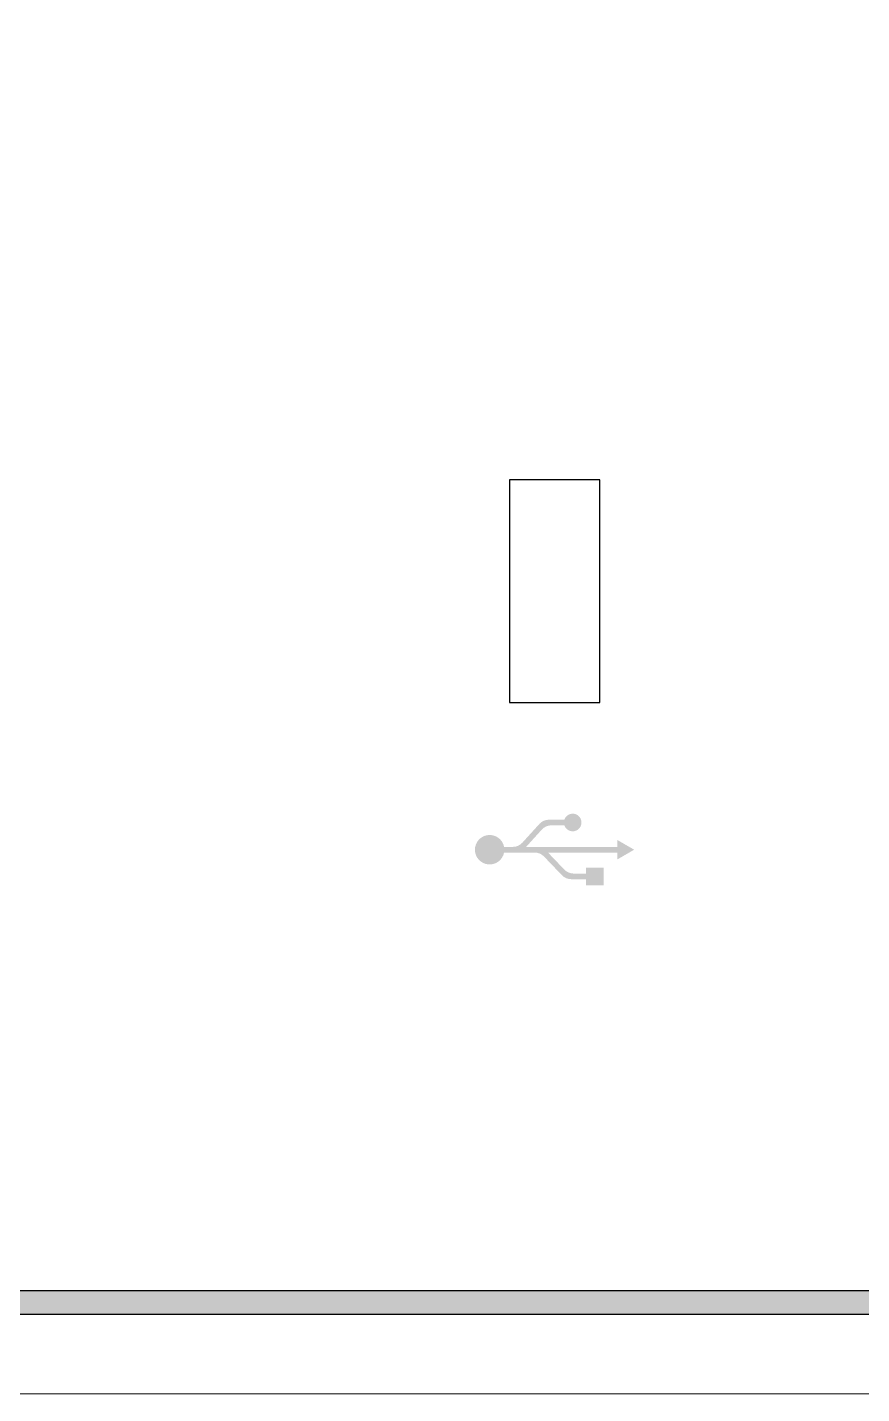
# Model space of a CAD drawing. Header units: millimetres. Extents: x -406921 to -172782, y -22195 to 7119.
# Drawn here: x -179619.2 to -179566.6, y -14616.1 to -14530.1 of the extents above; entities that cross this region are included whole.
import ezdxf

# ---------------------------------------------------------------- set-up
doc = ezdxf.new("R2010")
doc.units = ezdxf.units.MM
doc.header["$MEASUREMENT"] = 0
doc.layers.get('0').update_dxf_attribs({"lineweight": 25})

msp = doc.modelspace()

# ---------------------------------------------------------------- hatches: boundary and pattern name
h = msp.add_hatch(color=256)
h.paths.add_polyline_path([(-180014.4533168083, -14609.57237565987), (-179277.4533168083, -14609.57237565987), (-179277.4533168084, -14402.57237565987), (-180014.4533168083, -14402.57237565987)], flags=16)
h.paths.add_polyline_path([(-180015.9533168083, -14611.07237565987), (-179275.9533168084, -14611.07237565987), (-179275.9533168084, -14401.07237565987), (-180015.9533168083, -14401.07237565987)])
h = msp.add_hatch(color=256)
edge = h.paths.add_edge_path()
edge.add_line((-179587.7317370945, -14581.64171280309), (-179586.7519161041, -14580.56059135013))
edge.add_arc((-179586.165209963, -14581.11381541321), 0.8064, 90, 136.6824103495626, ccw=False)
edge.add_line((-179586.165209963, -14580.3074154132), (-179585.3443970431, -14580.3074154132))
edge.add_arc((-179584.8200081412, -14580.12809947926), 0.554200256822427, 198.8782355182346, 521.5381800538574)
edge.add_line((-179585.3456864187, -14579.95259941319), (-179586.3183204675, -14579.95259941321))
edge.add_arc((-179586.3183204675, -14580.75899941321), 0.8064, 90, 136.6824103495626)
edge.add_line((-179586.9050266086, -14580.20577535012), (-179588.0009558096, -14581.41003208367))
edge.add_arc((-179588.5876619507, -14580.85680802059), 0.8064, 270, 316.6824103495626, ccw=False)
edge.add_line((-179588.5876619507, -14581.66320802059), (-179589.1378096965, -14581.66320802059))
edge.add_arc((-179590.0480420685, -14581.84061602059), 0.9273599999999997, 11.02891423387942, 348.9710857661206)
edge.add_line((-179589.1378096965, -14582.01802402058), (-179587.2115073672, -14582.01802402058))
edge.add_line((-179587.2115073672, -14582.01802402059), (-179587.2112572057, -14582.01802402059))
edge.add_arc((-179587.2112572057, -14582.82442402059), 0.8064, 43.796170963240684, 90, ccw=False)
edge.add_line((-179586.6291924587, -14582.26631866291), (-179585.4962488967, -14583.4478993425))
edge.add_arc((-179584.9141841496, -14582.88979398483), 0.8064, 223.7961709632407, 270)
edge.add_line((-179584.9141841496, -14583.69619398483), (-179583.9726491076, -14583.69619398483))
edge.add_line((-179583.9726491076, -14583.69619398483), (-179583.9726491076, -14584.0739736728))
edge.add_line((-179583.9726491076, -14584.07397367279), (-179582.872687269, -14584.07397367279))
edge.add_line((-179582.8726872691, -14584.07397367279), (-179582.8726872691, -14582.97401183426))
edge.add_line((-179582.8726872691, -14582.97401183426), (-179583.9726491076, -14582.97401183426))
edge.add_line((-179583.9726491076, -14582.97401183426), (-179583.9726491076, -14583.34137798483))
edge.add_line((-179583.9726491076, -14583.34137798483), (-179584.7628282871, -14583.34137798483))
edge.add_arc((-179584.7628282871, -14582.53497798483), 0.8064, 223.796170963334, 270, ccw=False)
edge.add_line((-179585.3448930342, -14583.0930833425), (-179586.34953318, -14582.04531412774))
edge.add_arc((-179586.3378918851, -14582.03415202058), 0.016128, 90, 223.796170993948, ccw=False)
edge.add_line((-179586.3378918851, -14582.01802402059), (-179582.0106439863, -14582.01802402059))
edge.add_line((-179582.0106439863, -14582.01802402059), (-179582.0106439863, -14582.45348002059))
edge.add_line((-179582.0106439863, -14582.45348002059), (-179580.949245521, -14581.84061602059))
edge.add_line((-179580.949245521, -14581.84061602059), (-179582.0106439863, -14581.22775202059))
edge.add_line((-179582.0106439863, -14581.22775202059), (-179582.0106439863, -14581.66890528435))
edge.add_line((-179582.0106439863, -14581.66890528435), (-179587.7200029717, -14581.66890528435))
edge.add_arc((-179587.7200029717, -14581.65277728435), 0.016128, 136.6824103392478, 270, ccw=False)
h.paths.add_polyline_path([(-179618.8961489636, -14589.4792665335), (-179618.8961489636, -14574.16860636172), (-179607.6461489636, -14574.16860636172), (-179607.6461489636, -14589.4792665335)], flags=9)

# ---------------------------------------------------------------- linework, layer by layer
at = {"lineweight": 5}
msp.add_lwpolyline([(-180020.9533168083, -14616.07237565987), (-179270.9533168083, -14616.07237565987), (-179270.9533168083, -14396.07237565987), (-180020.9533168083, -14396.07237565987), (-180020.9533168083, -14616.07237565987)], close=True, dxfattribs=at)
for points in [[(-180015.9533168083, -14611.07237565987), (-179275.9533168084, -14611.07237565987), (-179275.9533168084, -14401.07237565987), (-180015.9533168083, -14401.07237565987)], [(-180014.4533168083, -14609.57237565987), (-179277.4533168083, -14609.57237565987), (-179277.4533168084, -14402.57237565987), (-180014.4533168083, -14402.57237565987)], [(-179588.8033168083, -14572.57237565987), (-179583.1033168083, -14572.57237565987), (-179583.1033168083, -14558.57237565987), (-179588.8033168083, -14558.57237565987)]]:
    msp.add_lwpolyline(points, close=True)

doc.saveas('drawing.dxf')
